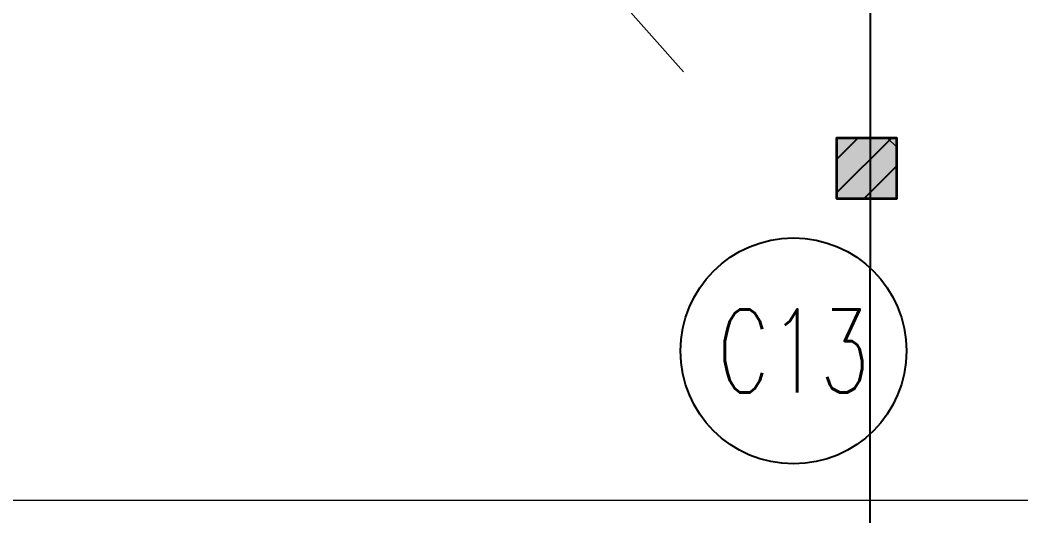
# Model space of a CAD drawing. Header units: inches. Extents: x 16106347 to 16308397, y -515360 to -420631.
# Drawn here: x 16152986 to 16156295, y -499771 to -498131 of the extents above; entities that cross this region are included whole.
import ezdxf
from ezdxf.enums import TextEntityAlignment as Align

# ---------------------------------------------------------------- set-up
doc = ezdxf.new("R2010")
doc.units = ezdxf.units.IN
doc.header["$LTSCALE"] = 1000
doc.header["$MEASUREMENT"] = 0
doc.linetypes.add('DASHED2', pattern=[0.375, 0.25, -0.125])
doc.linetypes.add('HIDDEN', pattern=[0.375, 0.25, -0.125])
for name, color, linetype in [('00', 252, 'Continuous'), ('S-COLUMN', 1, 'Continuous'), ('S-COLUMN CIRCLE', 9, 'Continuous'), ('S-COLUMN HATCH', 8, 'Continuous'), ('S-COLUMN NO', 2, 'Continuous')]:
    doc.layers.add(name, color=color, linetype=linetype)
for name, color, linetype, lineweight in [('CHHAJJA', 251, 'Continuous', 25), ('col', 1, 'Continuous', 35), ('dim', 251, 'Continuous', 9), ('Dimension', 18, 'Continuous', 5), ('HIDDEN', 253, 'HIDDEN', 9)]:
    doc.layers.add(name, color=color, linetype=linetype, lineweight=lineweight)
doc.styles.add('ROMANS', font='simplex.shx', dxfattribs={"width": 0.7})

# ---------------------------------------------------------------- blocks, each defined once
blk = doc.blocks.new('COLUMN')
at = {"layer": 'dim'}
blk.add_hatch(color=252, dxfattribs=at).paths.add_polyline_path([(356356.54, -9252.4), (356356.54, -9244.4), (356364.54, -9244.4), (356364.54, -9252.4)])
at = {"layer": 'Dimension'}
h = blk.add_hatch(dxfattribs=at)
h.set_pattern_fill('ANSI31', color=256, scale=100, style=0)
h.set_pattern_definition([(315, (-674.813, -23145.86), (-8.83883476, -8.83883476), [])])
h.paths.add_polyline_path([(356356.54, -9252.4), (356356.54, -9244.4), (356364.54, -9244.4), (356364.54, -9252.4)])
at = {"layer": 'col'}
blk.add_lwpolyline([(356356.54, -9252.4), (356364.54, -9252.4), (356364.54, -9244.4), (356356.54, -9244.4)], close=True, dxfattribs=at)
blk = doc.blocks.new('zw$8369')
at = {"layer": 'CHHAJJA', "color": 251, "linetype": 'DASHED2', "ltscale": 4, "elevation": 0}
blk.add_lwpolyline([(-1687.69, -1025.75), (-1713.18, -1025.75), (-1713.12, 245.07), (-1687.62, 245.07)], close=True, dxfattribs=at)
at = {"layer": 'HIDDEN', "color": 251, "elevation": 0}
blk.add_lwpolyline([(-1903.63, -444.84), (-1687.63, -688.71)], dxfattribs=at)
blk.add_lwpolyline([(-1903.63, -444.84), (-1687.63, -444.84), (-1687.63, -688.71), (-1903.63, -688.71)], close=True, dxfattribs=at)
at = {"layer": 'col', "color": 251, "rotation": 360}
blk.add_blockref('COLUMN', (-358074.19, 8603.64, 0), dxfattribs=at)

msp = doc.modelspace()

# ---------------------------------------------------------------- hatches: boundary and pattern name
at = {"layer": 'S-COLUMN HATCH'}
h = msp.add_hatch(dxfattribs=at)
h.set_pattern_fill('ANSI31', color=256, scale=625, angle=360, style=0)
h.set_pattern_definition([(45, (15414358.05, -535684.72), (-55.242717, 55.242717), [])])
h.paths.add_polyline_path([(16155684.8, -498519.9), (16155884.8, -498519.9), (16155884.8, -498720.9), (16155684.8, -498720.9)])

# ---------------------------------------------------------------- linework, layer by layer
at = {"layer": 'S-COLUMN', "ltscale": 5, "elevation": 0}
msp.add_lwpolyline([(16155684.8, -498519.9), (16155884.8, -498519.9), (16155884.8, -498720.9), (16155684.8, -498720.9)], close=True, dxfattribs=at)
at = {"layer": 'S-COLUMN CIRCLE'}
msp.add_circle((16155542.9, -499225.1, 0), 373.6, dxfattribs=at)

# ---------------------------------------------------------------- block references
at = {"layer": '00', "color": 1, "linetype": 'Continuous', "xscale": 25, "yscale": 25, "zscale": 25}
msp.add_blockref('zw$8369', (16198625.9, -482502.1, 0), dxfattribs=at)

# ---------------------------------------------------------------- texts
at = {"layer": 'S-COLUMN NO', "style": 'ROMANS', "width": 0.7}
msp.add_text('C13', height=275, dxfattribs=at).set_placement((16155542.9, -499225.1, 0), align=Align.MIDDLE)

doc.saveas('drawing.dxf')
